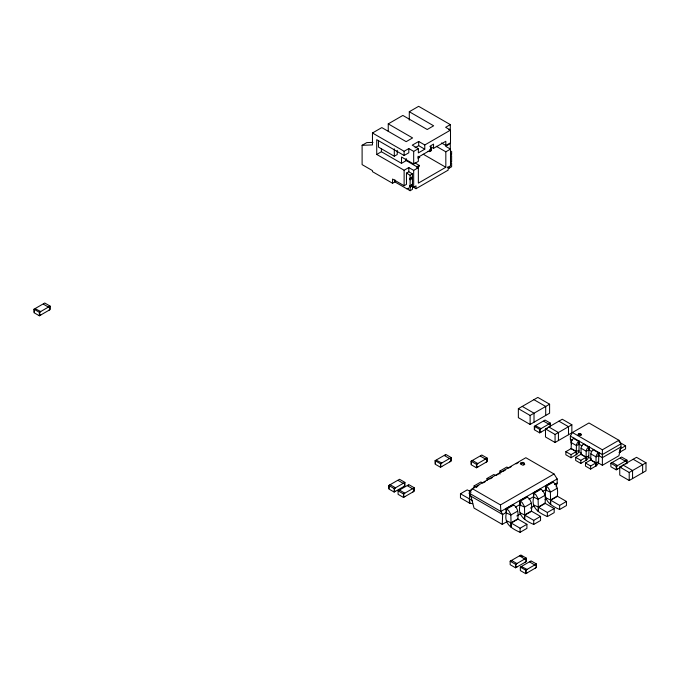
<?xml version="1.0" encoding="UTF-8"?>
<svg xmlns="http://www.w3.org/2000/svg" width="680" height="680" viewBox="0 0 680 680"><rect width="100%" height="100%" fill="white"/><g stroke="black" fill="none" stroke-linecap="round" stroke-linejoin="round"><path stroke-width="1.02" d="M565.862 451.681L571.021 454.665L576.249 451.647L576.453 445.094A3.944 2.278 -60 0 1 578.425 441.677L579.25 441.09L578.943 450.806A3.944 2.278 -60 0 1 576.971 454.223L571.021 457.767L565.862 454.784L565.862 451.681L571.166 448.587L571.285 442.111A3.944 2.278 -60 0 1 573.257 438.702L574.082 438.115M580.899 454.333L586.067 457.308L586.262 450.755A3.944 2.278 -60 0 1 588.234 447.346L589.058 446.76L588.761 456.467A3.944 2.278 -60 0 1 586.789 459.884L580.831 463.429L575.671 460.454L575.671 457.351L580.992 454.223L581.102 447.78A3.944 2.278 -60 0 1 583.075 444.363L583.899 443.776M596.224 465.825L595.875 462.978L590.707 459.994L590.912 453.441A3.944 2.278 -60 0 1 592.884 450.024L593.708 449.438M598.621 461.677L598.867 452.421L598.043 453.008A3.944 2.278 -60 0 0 596.071 456.425L595.977 462.833L598.621 461.677L598.57 462.137A3.944 2.278 -60 0 1 596.598 465.554L590.648 469.098L585.48 466.114L585.48 463.012L590.741 459.977M472.753 503.736L469.387 503.038L460.462 497.887L460.462 493.79L469.54 498.958L469.727 490.646L471.945 489.345M502.248 524.373L502.647 514.531L500.879 511.454L500.48 504.925L472.277 488.648L469.149 493.136L470.917 496.204L474.045 508.087L502.248 524.373L506.796 521.747M571.192 448.519L576.36 451.469L578.994 450.347M590.81 459.85L595.952 462.901L590.648 465.995L585.48 463.012M620.007 452.089L620.356 448.842L625.583 445.825L625.583 448.927L619.633 452.251A3.944 2.278 -60 0 1 618.962 452.319M510.578 526.754L511.173 523.073L517.99 519.137L526.915 524.288L526.915 528.377L520.098 532.312C511.598 528.632 503.531 523.54 506.413 512.924L506.056 508.47L508.614 510.51L510.833 514.377L511.046 522.954L520.098 528.224L526.915 524.288M524.212 518.883L524.798 515.202L531.615 511.267L540.549 516.417L540.549 520.514L533.732 524.442C525.232 520.761 517.165 515.669 520.038 505.053L519.69 500.599L522.248 502.647L524.467 506.506L524.679 515.083L533.732 520.353L540.549 516.417M537.837 511.012L538.433 507.331L545.25 503.396L554.183 508.546L554.183 512.644L547.366 516.579C538.858 512.899 530.799 507.798 533.673 497.182L533.324 492.728L535.883 494.776L538.092 498.635L538.313 507.212L547.366 512.482L554.183 508.546M550.111 503.923L550.707 500.242L557.524 496.306L566.448 501.466L566.448 505.554L559.631 509.49C551.131 505.81 543.065 500.718 545.946 490.101L545.59 485.647L548.148 487.688L550.366 491.546L550.579 500.123L559.631 505.401L566.448 501.466M571.514 444.091L570.367 439.187L570.367 436.084L572.433 432.505L588.957 422.969L618.902 440.258L620.967 443.836L620.967 446.938L618.902 455.762L602.378 465.298L597.847 462.68M556.138 486.854L557.175 483.046L557.175 478.958L554.056 474.002L525.844 457.716L472.277 488.648M520.344 463.989L522.274 463.199L524.764 464.635M476.544 486.71L478.762 485.41M483.361 482.774L485.579 481.474M490.178 478.839L492.396 477.538M496.306 475.294L498.525 473.994M503.123 471.359L505.342 470.058M509.26 467.823L511.479 466.522M516.077 463.887L518.296 462.587M571.09 448.664L576.249 451.647L576.597 454.495M576.249 451.647L576.249 454.75M595.875 462.978L595.875 466.081M34 309.213L44.744 303.008L50.108 306.111L50.108 309.596L39.372 315.8L34 312.698L34 309.213L39.372 312.307L50.108 306.111M408.629 188.045L407.074 188.946L394.893 181.908L392.555 183.26L372.462 171.657L372.462 170.603L362.108 164.628L362.108 145.291L372.462 144.942L372.462 132.991L381.811 127.594L406.173 141.653L412.599 137.938L388.246 123.879L388.246 131.257M388.246 123.879L402.857 115.439L427.219 129.506L433.644 125.791L409.292 111.724L409.292 120.165M409.292 111.724L418.642 106.326L450.304 124.61L450.304 128.826L448.749 129.727M362.108 145.291L366.784 142.596L372.997 142.383M372.462 132.991L404.124 151.274L408.799 148.571L408.799 152.787L404.124 155.49L376.728 139.672L376.728 154.436L381.403 151.733L401.498 163.336L406.173 160.633L406.173 158.525M424.779 144.968L418.693 141.457L412.258 145.171L418.353 148.682L418.353 152.898L424.779 149.192L424.779 144.968L450.5 130.118L450.5 142.774L445.825 145.477L441.473 142.97M378.479 140.769L378.479 147.093L394.306 156.238L397.23 154.547L397.23 150.331M450.304 124.61L445.629 127.305L450.5 130.118M415.021 147.798L418.693 145.673L424.779 149.192M408.799 148.571L413.678 151.385L418.353 148.682M430.27 146.838L431.502 148.469L429.751 149.481L429.751 151.597L427.737 151.351M429.938 146.26L433.551 148.342L445.825 141.261L445.825 145.477M419.815 157.335L418.055 158.346L418.055 156.238M429.751 151.597L431.502 150.578L431.502 148.469M401.498 163.336L401.498 157.012L413.678 164.042L418.353 161.339L418.353 157.123L430.627 150.033L430.627 145.817L433.551 144.126L433.551 148.342M376.728 154.436L404.124 170.255L408.799 167.552L413.678 170.365L418.353 167.671L405.535 160.166M419.254 165.393L416.916 166.736L416.916 167.79L419.254 166.447L419.254 165.393L414.876 162.86M392.555 183.26L392.555 179.044L404.124 185.725L406.462 184.373L406.462 173.119L408.799 171.776L412.454 173.885L412.454 177.046A0.858 0.493 60 0 0 411.85 177.395A0.858 0.493 60 0 0 412.454 178.449L412.454 184.433A0.858 0.493 60 0 0 411.85 184.781A0.858 0.493 60 0 0 412.454 185.835L412.454 189.355L410.116 190.697L408.289 189.644A0.858 0.493 60 0 0 407.685 188.589A0.858 0.493 60 0 0 407.074 188.946M436.254 146.276L445.825 151.802L450.5 149.107L450.5 165.98L448.162 167.331L448.162 170.144L416.015 188.708L412.361 186.592M406.462 173.119L410.116 175.236L412.454 173.885M410.116 190.697L410.116 187.187A0.858 0.493 60 0 1 409.513 186.133A0.858 0.493 60 0 1 410.116 185.776L410.116 179.8A0.858 0.493 60 0 1 409.513 178.746A0.858 0.493 60 0 1 410.116 178.398L412.454 177.046M410.116 179.8L412.454 178.449M410.116 185.776L412.454 184.433M410.116 187.187L412.454 185.835M445.825 151.802L445.825 167.271L418.353 183.132L418.353 167.671M412.454 186.541L413.678 187.238L416.015 185.895L416.015 188.708M447.457 167.033L449.285 168.088L451.622 166.736L451.622 163.225A0.858 0.493 60 0 1 451.01 162.171A0.858 0.493 60 0 1 451.622 161.815L451.622 155.839A0.858 0.493 60 0 1 451.01 154.785A0.858 0.493 60 0 1 451.622 154.436L451.622 151.274M518.356 408.663L537.837 397.418L549.601 404.209L549.601 413.202L530.119 424.456L518.356 417.664L518.356 408.663L530.119 415.454L549.601 404.209M388.79 485.477L399.534 479.281L404.906 482.383L404.906 485.868L394.162 492.065L388.79 488.971L388.79 485.477L394.162 488.58L404.906 482.383M435.106 460.666L445.85 454.461L451.214 457.563L451.214 461.057L440.478 467.254L435.106 464.151L435.106 460.666L440.478 463.769L451.214 457.563M445.51 455.048L444.508 455.625L449.871 458.728L450.883 458.15L450.883 460.862L449.871 461.831M398.089 490.85L408.825 484.644L414.197 487.747L414.197 491.232L403.461 497.437L398.089 494.335L398.089 490.85L403.461 493.943L414.197 487.747M398.421 491.037L399.432 490.067L404.796 493.17L403.793 494.139L403.793 496.85L404.796 496.663M408.493 485.223L407.481 485.809L412.853 488.912L413.865 488.325L413.865 491.037L412.853 492.006M471.079 461.21L481.822 455.013L487.194 458.108L487.194 461.601L476.45 467.798L471.079 464.704L471.079 461.21L476.45 464.312L487.194 458.108M547.315 428.468L539.707 432.863L534.336 429.76L534.336 426.267L545.071 420.07L550.443 423.173L550.443 426.657M534.336 426.267L539.707 429.369L550.443 423.173M545.487 428.935L562.275 419.237L571.854 424.771L571.854 432.803L555.067 442.493L545.487 436.96L545.487 428.935L555.067 434.46L571.854 424.771M460.462 493.79L467.279 489.855L469.956 491.402M474.096 487.968L474.096 485.919L480.913 481.984L482.698 483.021M487.041 480.488L487.041 478.448L493.858 474.512L495.644 475.541M499.995 474.037L499.995 470.968L506.812 467.033L508.598 468.061M500.48 504.925L554.056 474.002M575.671 457.351L580.831 460.335L586.067 457.308L586.415 460.156M572.433 432.505L602.378 449.794L618.902 440.258M557.175 478.958L500.879 511.454L469.149 493.136M517.99 519.137L517.812 518.874C518.475 513.748 518.245 507.373 513.052 504.637L506.235 508.572L506.235 512.66L506.829 508.98L513.646 505.044M531.615 511.267L531.446 511.003C532.108 505.877 531.879 499.502 526.685 496.765L519.869 500.701L519.869 504.789L520.455 501.109L527.272 497.173M545.25 503.396L545.071 503.132C545.742 498.006 545.505 491.631 540.311 488.894L533.502 492.83L533.502 496.918L534.089 493.238L540.906 489.302M557.524 496.306L557.345 496.052C558.008 490.926 557.779 484.551 552.585 481.814L545.768 485.75L545.768 489.838L546.363 486.158L553.18 482.222M620.967 443.836L602.378 454.571L570.367 436.084M506.285 512.431L502.647 514.531L470.917 496.204M515.372 507.187L520.829 504.033M529.006 499.315L533.553 496.689M542.64 491.444L546.269 489.345M554.455 484.619L557.175 483.046M620.967 446.938L602.378 457.665L597.907 455.081M517.735 511.062L510.918 514.998L506.413 512.924M531.361 503.192L524.552 507.127L520.038 505.053M544.994 495.32L538.178 499.256L533.673 497.182M557.269 488.231L550.452 492.167L545.946 490.101M516.792 515.976L520.429 513.876M530.425 508.104L534.055 506.005M544.961 499.715L546.779 498.661M622.047 466.48L616.233 469.837L610.861 466.735L610.861 463.25L621.605 457.054L626.977 460.147L626.977 463.641M611.201 463.445L612.204 462.476L617.576 465.579L616.564 466.548L616.564 469.26L617.576 469.064M517.812 518.874L510.994 522.81L506.489 520.736M531.446 511.003L524.629 514.938L520.123 512.865M545.071 503.132L538.262 507.067L533.749 504.993M557.345 496.052L550.528 499.987L546.023 497.913M610.861 463.25L616.233 466.352L626.977 460.147M619.744 467.007L636.531 457.317L646 462.783L646 470.815L629.212 480.505L619.744 475.039L619.744 467.007L629.212 472.473L646 462.783M625.634 464.023L626.637 463.445L626.637 460.734L625.634 461.312L620.262 458.21M510.162 561.212L520.906 555.008L526.277 558.11L526.277 561.604L515.534 567.8L510.162 564.697L510.162 561.212L515.534 564.315L526.277 558.11M510.502 561.408L511.504 560.439L516.876 563.533L515.873 564.502L515.873 567.222L516.876 567.027M520.336 567.086L531.08 560.881L536.443 563.983L536.443 567.468L525.708 573.673L520.336 570.571L520.336 567.086L525.708 570.18L536.443 563.983M530.74 561.467L529.737 562.045L535.101 565.148L536.112 564.562L536.112 567.281L535.101 568.242M579.045 444.431L576.402 445.553L571.242 442.569M588.854 450.1L586.211 451.223L581.052 448.239M588.803 456.008L586.168 457.13L581 454.155M598.663 455.762L596.029 456.883L590.861 453.9M620.254 448.817L620.356 451.945M450.5 149.107L445.629 146.293L450.304 143.59L450.304 148.75M423.232 154.232L445.825 167.271M620.415 442.841L625.583 445.825M533.936 399.67L545.7 406.462L545.7 415.454M633.173 459.255L642.642 464.721L642.642 472.753M558.917 421.175L568.497 426.708L568.497 434.741M522.248 406.411L534.012 413.202L534.012 422.203M623.101 465.069L632.57 470.535L632.57 478.567M573.631 438.421L578.799 441.405L579.148 444.252L579.148 441.15M583.448 444.091L588.608 447.075L588.957 449.913L591.642 451.469M593.258 449.752L598.417 452.736L598.765 455.583L598.765 452.481M570.367 439.187L572.16 440.215M579.317 444.354L582.004 445.901M548.845 426.998L558.424 432.523L558.424 440.555M578.782 451.681L581.51 453.245M587.86 456.917L591.49 459.017M499.995 470.968L501.781 471.996M487.041 478.448L488.827 479.476M474.096 485.919L476.773 487.466M522.359 556.623L520.574 555.594L519.562 555.789L524.935 559.274L525.938 558.696L525.938 561.408L524.935 562.377M469.642 491.164L471.146 492.21M469.565 498.89L472.566 500.981M469.982 503.31L469.387 498.95L469.387 503.038M620.202 442.927L620.152 442.519A3.944 2.278 -60 0 0 618.851 441.32M629.212 472.473L629.212 480.505M616.233 466.352L616.233 469.837M602.378 449.794L602.378 465.298M590.648 465.995L590.648 469.098M588.957 446.819L588.957 449.913M586.067 457.308L586.067 460.411M580.831 460.335L580.831 463.429M571.021 454.665L571.021 457.767M559.631 505.401L559.631 509.49M555.067 434.46L555.067 442.493M550.707 500.242L550.707 504.339M549.1 427.431L550.111 426.462L550.111 423.75L549.1 424.328L543.728 421.234M547.366 512.482L547.366 516.579M541.05 432.08L540.039 432.276L540.039 429.565L541.05 428.596L535.678 425.884M539.707 429.369L539.707 432.863M538.433 507.331L538.433 511.419M534.667 426.462L534.667 429.173M533.732 520.353L533.732 524.442M530.119 415.454L530.119 424.456M527.051 572.9L526.039 573.087L526.039 570.375L527.051 569.406L521.679 566.695M525.708 570.18L525.708 573.673M524.798 515.202L524.798 519.29M520.098 528.224L520.098 532.312M515.534 564.315L515.534 567.8M511.173 523.073L511.173 527.162M485.851 462.375L486.854 461.406L486.854 458.694L485.851 459.272L480.479 456.178M477.793 467.024L476.79 467.219L476.79 464.508L477.793 463.539L472.421 460.437L471.418 461.406L471.418 464.117M476.45 464.312L476.45 467.798M449.285 166.218L449.285 168.088M441.821 466.48L440.81 466.675L440.81 463.964L441.821 462.995L436.45 460.275M440.478 463.769L440.478 467.254M435.438 460.862L435.438 463.573M418.693 141.457L418.693 145.673M413.678 151.385L413.678 164.042M413.678 170.365L413.678 187.238M410.116 175.236L410.116 178.398M408.799 167.552L408.799 171.776M404.124 151.274L404.124 155.49M404.124 170.255L404.124 185.725M403.563 486.642L404.566 485.673L404.566 482.962L403.563 483.539L398.191 480.445M403.461 493.943L403.461 497.437M395.505 491.291L394.502 491.487L394.502 488.775L395.505 487.806L390.133 484.704L389.13 485.673L389.13 488.385M394.893 179.8L394.893 181.908M394.306 148.852L394.306 156.238M394.162 488.58L394.162 492.065M381.403 148.571L381.403 151.733M48.764 310.369L49.776 309.4L49.776 306.688L48.764 307.275L43.401 304.173M40.715 315.027L39.703 315.214L39.703 312.502L40.715 311.534L35.343 308.822M39.372 312.307L39.372 315.8M34.331 309.4L34.331 312.12M581.068 435.106A1.462 0.842 0 0 1 580.694 435.489M578.629 435.489A1.462 0.842 0 0 1 578.399 435.31M578.204 434.894A1.462 0.842 0 0 1 579.658 434.052A1.462 0.842 0 0 1 581.119 434.894M520.344 463.199C524.543 469.149 526.838 459.612 520.344 463.199M578.935 435.03A1.462 0.842 0 0 0 581.119 434.299A1.462 0.842 0 0 0 578.935 433.568A1.462 0.842 0 0 0 578.935 435.03"/></g></svg>
